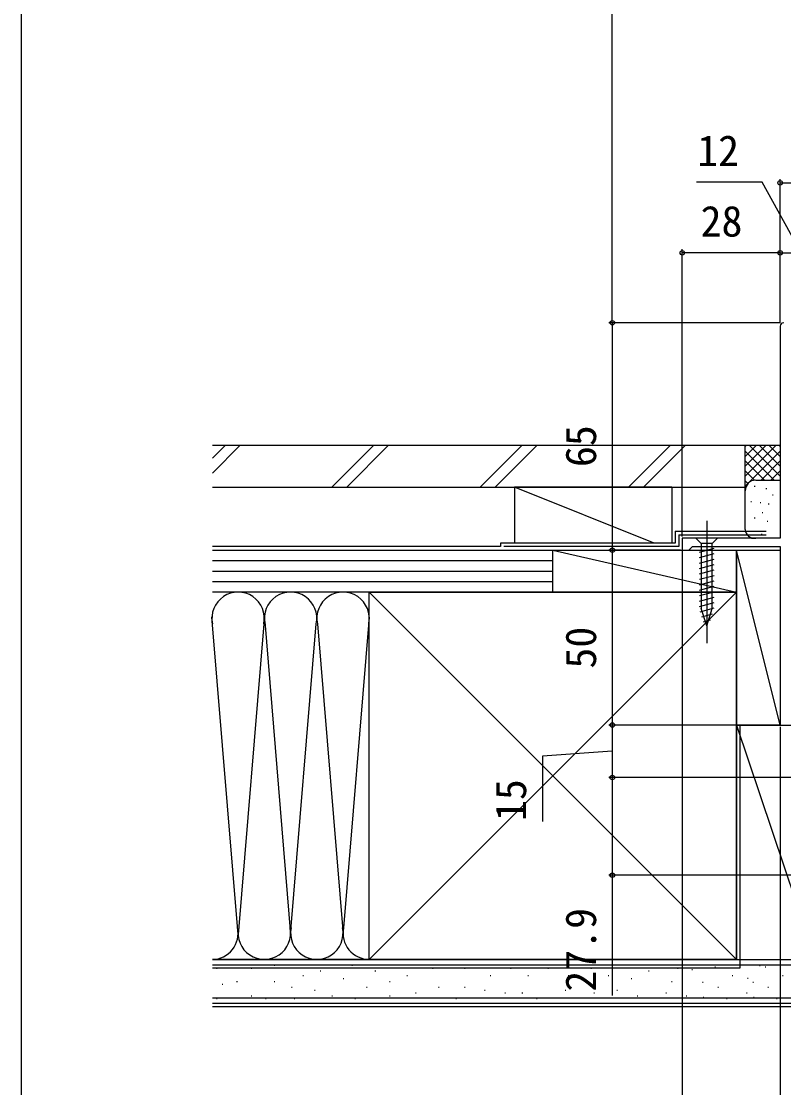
# Model space of a CAD drawing. Units: millimetres, scale not verified. Extents: x -525 to 525, y -783 to 778.
# Drawn here: x -525 to -307, y 153.6 to 458.5 of the extents above; entities that cross this region are included whole.
import ezdxf
from ezdxf.enums import TextEntityAlignment as Align

# ---------------------------------------------------------------- set-up
doc = ezdxf.new("R2010")
doc.units = ezdxf.units.MM
doc.header["$LTSCALE"] = 4
for name, color, linetype in [('0-3_YKK_11', 7, 'Continuous'), ('0-6_YKK_13', 4, 'Continuous'), ('0-8_YKK_D', 6, 'Continuous'), ('0-9_YKK_ZWAK', 7, 'Continuous'), ('0-A_YSS_K', 3, 'Continuous'), ('0-B_YSS_KE', 3, 'Continuous')]:
    doc.layers.add(name, color=color, linetype=linetype)
doc.styles.add('ＭＳ ゴシック', font='')
doc.styles.get('ＭＳ ゴシック').set_extended_font_data('MS Gothic')

msp = doc.modelspace()

# ---------------------------------------------------------------- linework, layer by layer
at = {"layer": '0-3_YKK_11'}
msp.add_lwpolyline([(-308, 371.291), (-308, 310.691), (-336, 310.691), (-336, 307.291), (-334.1, 307.291), (-333.6, 307.791), (-333.1, 308.291), (-308, 308.291), (-308, 257.291), (-303.758, 257.291), (-303.575, 257.411), (-303.025, 257.411), (-302.842, 257.291), (-300.2, 257.291)], dxfattribs=at)
msp.add_arc((-307, 371.291), 1, 90.00001, 179.99999, dxfattribs=at)
at = {"layer": '0-6_YKK_13'}
for p, q in [((-329, 315.691), (-329, 280.691)), ((-325.9, 310.691), (-332.1, 310.691)), ((-332.1, 310.691), (-330.55, 309.141)), ((-330.55, 309.141), (-330.55, 290.607)), ((-327.45, 309.141), (-330.55, 309.141)), ((-325.9, 310.691), (-327.45, 309.141)), ((-327.45, 290.607), (-327.45, 309.141)), ((-331.1, 306.714), (-326.9, 307.84)), ((-331.1, 305.161), (-326.9, 306.287)), ((-331.1, 303.608), (-326.9, 304.734)), ((-331.1, 302.056), (-326.9, 303.181)), ((-331.1, 300.503), (-326.9, 301.628)), ((-331.1, 298.95), (-326.9, 300.075)), ((-331.1, 297.397), (-326.9, 298.522)), ((-331.1, 295.844), (-326.9, 296.969)), ((-331.1, 294.291), (-326.9, 295.416)), ((-331.1, 292.738), (-326.9, 293.863)), ((-331.1, 291.185), (-326.9, 292.311)), ((-330.841, 289.702), (-326.9, 290.758)), ((-329, 285.691), (-330.55, 290.607)), ((-329, 285.691), (-327.45, 290.607)), ((-330.39, 288.27), (-327.354, 289.083)), ((-329.938, 286.838), (-327.888, 287.387))]:
    msp.add_line(p, q, dxfattribs=at)
at = {"layer": '0-8_YKK_D'}
for p, q in [((-356, 372.291), (-356, 595.791)), ((-308, 372.291), (-308, 413.291)), ((-308, 412.291), (-252, 412.291)), ((-336, 311.191), (-336, 393.291)), ((-308, 372.291), (-308, 393.291)), ((-308, 372.291), (-308, 393.291)), ((-308, 392.291), (-336, 392.291)), ((-308, 392.291), (-296, 392.291)), ((-309, 372.291), (-357, 372.291)), ((-308.023, 372.29), (-357, 372.29)), ((-356, 372.29), (-356, 307.291)), ((-336.5, 307.291), (-357, 307.291)), ((-336.5, 307.291), (-357, 307.291)), ((-356, 307.291), (-356, 257.291)), ((-336, 307.306), (-336, 11.94)), ((-308.5, 257.291), (-357, 257.291)), ((-308.5, 257.291), (-357, 257.291)), ((-356, 257.291), (-356, 242.291)), ((-308, 256.791), (-308, 11.94)), ((-308, 256.791), (-308, 31.94)), ((-313.253, 242.291), (-357, 242.291)), ((-281, 242.291), (-357, 242.291)), ((-308, 242.422), (-308, 11.94)), ((-308, 238.291), (-308, 71.94)), ((-269.8, 214.39), (-357, 214.39))]:
    msp.add_line(p, q, dxfattribs=at)
for points in [[(-302, 392.291), (-313.169, 412.45), (-331.897, 412.45)], [(-356, 249.791), (-376, 248.41), (-376, 229.683)], [(-356, 242.291), (-356, 214.39), (-356, 179.954)]]:
    msp.add_lwpolyline(points, dxfattribs=at)
for centre in [(-308, 412.291), (-336, 392.291), (-308, 392.291), (-308, 392.291), (-356, 372.29), (-356, 372.291), (-356, 307.291), (-356, 307.291), (-356, 257.291), (-356, 257.291), (-356, 242.291), (-356, 242.291), (-356, 214.39)]:
    msp.add_circle(centre, 0.637, dxfattribs=at)
at = {"layer": '0-9_YKK_ZWAK'}
msp.add_line((-525, 747.3), (-525, -782.7), dxfattribs=at)
at = {"layer": '0-A_YSS_K'}
for p, q in [((-470.342, 333.581), (-466.632, 337.291)), ((-470.342, 329.338), (-462.389, 337.291)), ((-436.206, 325.291), (-424.206, 337.291)), ((-431.963, 325.291), (-419.963, 337.291)), ((-393.779, 325.291), (-381.779, 337.291)), ((-389.537, 325.291), (-377.537, 337.291)), ((-351.353, 325.291), (-339.353, 337.291)), ((-347.11, 325.291), (-335.11, 337.291)), ((-318, 337.291), (-308, 337.291)), ((-318, 324.291), (-318, 337.291)), ((-309.142, 337.291), (-318, 328.433)), ((-311.971, 337.291), (-318, 331.261)), ((-314.799, 337.291), (-318, 334.09)), ((-317.627, 337.291), (-318, 336.918)), ((-308, 335.604), (-318, 325.604)), ((-309.686, 327.291), (-318, 335.604)), ((-308, 328.433), (-316.858, 337.291)), ((-308, 331.261), (-314.029, 337.291)), ((-308, 334.09), (-311.201, 337.291)), ((-308, 336.918), (-308.373, 337.291)), ((-312.515, 327.291), (-318, 332.776)), ((-308, 332.776), (-313.485, 327.291)), ((-315.325, 327.273), (-318, 329.948)), ((-308, 329.948), (-310.675, 327.273)), ((-317.205, 326.325), (-318, 327.119)), ((-315, 327.291), (-308, 327.291)), ((-344, 309.291), (-384, 325.291)), ((-384, 325.291), (-384, 309.291)), ((-339, 325.291), (-384, 325.291)), ((-339, 325.291), (-339, 309.291)), ((-318, 313.191), (-318, 324.291)), ((-315.195, 325.463), (-315.395, 325.463)), ((-311.857, 324.795), (-312.057, 324.795)), ((-316.196, 321.123), (-316.396, 321.123)), ((-313.526, 320.79), (-313.726, 320.79)), ((-311.189, 320.456), (-311.389, 320.456)), ((-310.001, 322.965), (-310.201, 322.965)), ((-312.923, 317.997), (-313.123, 317.997)), ((-315.195, 316.45), (-315.395, 316.45)), ((-311.523, 315.449), (-311.723, 315.449)), ((-316.196, 312.608), (-316.396, 312.608)), ((-313.192, 311.777), (-313.392, 311.777)), ((-308.3, 310.691), (-315, 310.691)), ((-470.342, 307.291), (-373, 307.291)), ((-384, 307.291), (-339, 307.291)), ((-373, 295.291), (-373, 307.291)), ((-373, 307.291), (-320.5, 295.291)), ((-308, 257.291), (-320.5, 307.291)), ((-470.342, 304.291), (-373, 304.291)), ((-470.342, 301.291), (-373, 301.291)), ((-470.342, 298.291), (-373, 298.291)), ((-425.5, 295.291), (-470.342, 295.291)), ((-373, 295.291), (-470.342, 295.291)), ((-320.5, 190.291), (-425.5, 295.291)), ((-320.5, 295.291), (-425.5, 190.291)), ((-463, 197.41), (-470.501, 288.184)), ((-455.39, 286.846), (-448, 197.41)), ((-425.506, 288.096), (-432.842, 199.322)), ((-455.661, 286.225), (-463, 197.41)), ((-448, 197.41), (-440.658, 286.259)), ((-440.342, 286.259), (-433, 197.41)), ((-320.5, 257.291), (-298, 257.291)), ((-320.5, 190.291), (-320.5, 257.291)), ((-320.5, 257.291), (-298, 190.291)), ((-425.5, 190.291), (-470.342, 190.291)), ((-320.5, 190.291), (-298, 190.291)), ((-470.342, 188.791), (-298, 188.791)), ((-468.996, 187.725), (-469.196, 187.725)), ((-459.106, 187.725), (-459.306, 187.725)), ((-452.513, 188.549), (-452.713, 188.549)), ((-439.326, 186.901), (-439.526, 186.901)), ((-430.26, 188.549), (-430.46, 188.549)), ((-423.667, 186.901), (-423.867, 186.901)), ((-407.184, 187.725), (-407.384, 187.725)), ((-398.118, 187.725), (-398.318, 187.725)), ((-384.931, 187.725), (-385.131, 187.725)), ((-374.217, 187.725), (-374.417, 187.725)), ((-361.924, 187.725), (-362.124, 187.725)), ((-345.44, 186.901), (-345.64, 186.901)), ((-337.199, 187.725), (-337.399, 187.725)), ((-333.108, 187.292), (-333.308, 187.292)), ((-326.482, 188.071), (-326.682, 188.071)), ((-313.684, 188.461), (-313.884, 188.461)), ((-312.12, 188.071), (-312.32, 188.071)), ((-467.347, 183.104), (-467.547, 183.104)), ((-463.227, 183.928), (-463.427, 183.928)), ((-452.513, 183.928), (-452.713, 183.928)), ((-444.271, 185.577), (-444.471, 185.577)), ((-432.733, 184.753), (-432.933, 184.753)), ((-419.546, 183.928), (-419.746, 183.928)), ((-414.601, 185.577), (-414.801, 185.577)), ((-390.701, 185.577), (-390.901, 185.577)), ((-379.986, 185.577), (-380.186, 185.577)), ((-368.448, 185.577), (-368.648, 185.577)), ((-356.979, 185.577), (-357.179, 185.577)), ((-350.385, 184.753), (-350.585, 184.753)), ((-338.847, 183.928), (-339.047, 183.928)), ((-329.99, 183.674), (-330.19, 183.674)), ((-321.54, 185.577), (-321.74, 185.577)), ((-317.192, 184.843), (-317.392, 184.843)), ((-315.628, 183.674), (-315.828, 183.674)), ((-307.179, 185.577), (-307.378, 185.577)), ((-447.568, 182.28), (-447.768, 182.28)), ((-440.974, 181.456), (-441.174, 181.456)), ((-426.139, 182.28), (-426.339, 182.28)), ((-412.129, 180.632), (-412.329, 180.632)), ((-405.535, 182.28), (-405.735, 182.28)), ((-398.118, 182.28), (-398.318, 182.28)), ((-392.349, 181.456), (-392.549, 181.456)), ((-386.58, 180.632), (-386.78, 180.632)), ((-381.635, 180.632), (-381.835, 180.632)), ((-369.272, 181.456), (-369.472, 181.456)), ((-361.099, 180.632), (-361.299, 180.632)), ((-354.506, 181.456), (-354.706, 181.456)), ((-340.495, 180.632), (-340.695, 180.632)), ((-325.661, 182.28), (-325.861, 182.28)), ((-317.419, 180.632), (-317.619, 180.632)), ((-311.299, 182.28), (-311.499, 182.28)), ((-470.342, 179.291), (-298, 179.291)), ((-468.996, 178.983), (-469.196, 178.983)), ((-459.106, 179.808), (-459.306, 179.808)), ((-454.985, 178.983), (-455.185, 178.983)), ((-446.743, 178.983), (-446.943, 178.983)), ((-436.029, 179.808), (-436.229, 179.808)), ((-429.436, 178.983), (-429.636, 178.983)), ((-419.546, 179.808), (-419.746, 179.808)), ((-400.59, 178.983), (-400.79, 178.983)), ((-377.514, 178.983), (-377.714, 178.983)), ((-348.737, 179.808), (-348.937, 179.808)), ((-334.726, 179.808), (-334.926, 179.808)), ((-329.8, 179.386), (-330, 179.386)), ((-323.188, 178.983), (-323.388, 178.983)), ((-315.438, 179.386), (-315.638, 179.386)), ((-308.827, 178.983), (-309.027, 178.983)), ((-470.342, 176.791), (-298, 176.791))]:
    msp.add_line(p, q, dxfattribs=at)
for points in [[(-373, 295.291), (-373, 307.291), (-320.5, 307.291), (-320.5, 295.291)], [(-320.5, 257.291), (-320.5, 307.291), (-308, 307.291), (-308, 257.291)]]:
    msp.add_lwpolyline(points, close=True, dxfattribs=at)
for centre, radius, start, end in [((-315, 324.291), 3, 90, 180), ((-315.392, 313.27), 2.609, 181.73764, 278.65122), ((-463, 287.791), 7.5, 348.21621, 191.78332), ((-448, 287.791), 7.5, 348.21621, 191.78332), ((-433, 287.791), 7.5, 348.21621, 191.78332), ((-470.5, 197.791), 7.5, 271.20749, 11.78354), ((-455.5, 197.791), 7.5, 168.21647, 11.78354), ((-440.5, 197.791), 7.5, 168.21647, 11.78354), ((-425.5, 197.791), 7.5, 168.21647, 270)]:
    msp.add_arc(centre, radius, start, end, dxfattribs=at)
at = {"layer": '0-B_YSS_KE'}
for p, q in [((-470.342, 337.291), (-318, 337.291)), ((-338, 312.691), (-312, 312.691)), ((-337, 311.691), (-312, 311.691)), ((-388, 308.291), (-470.342, 308.291)), ((-388, 309.291), (-388, 308.291)), ((-425.5, 281.326), (-425.5, 295.291)), ((-425.5, 190.291), (-425.5, 287.791)), ((-319.5, 257.291), (-319.5, 187.791)), ((-470.342, 190.291), (-298, 190.291)), ((-319.5, 187.791), (-470.342, 187.791)), ((-470.342, 177.791), (-298, 177.791))]:
    msp.add_line(p, q, dxfattribs=at)
for points in [[(-470.342, 325.291), (-318, 325.291), (-318, 337.291)], [(-338, 312.691), (-338, 309.291), (-388, 309.291)], [(-337, 311.691), (-337, 308.291), (-387, 308.291)], [(-425.5, 295.291), (-320.5, 295.291), (-320.5, 190.291), (-425.5, 190.291)]]:
    msp.add_lwpolyline(points, dxfattribs=at)

# ---------------------------------------------------------------- texts
at = {"layer": '0-8_YKK_D', "style": 'ＭＳ ゴシック'}
for s, p in [('12', (-331.738, 414.45)), ('28', (-330.761, 394.291))]:
    msp.add_text(s, height=8.798, dxfattribs=at).set_placement(p, align=Align.BOTTOM_LEFT)
for s, p in [('65', (-358, 331.029)), ('50', (-358, 273.427)), ('15', (-378, 229.842)), ('27.9', (-358, 181.068))]:
    msp.add_text(s, height=8.798, rotation=90, dxfattribs=at).set_placement(p, align=Align.BOTTOM_LEFT)

doc.saveas('drawing.dxf')
